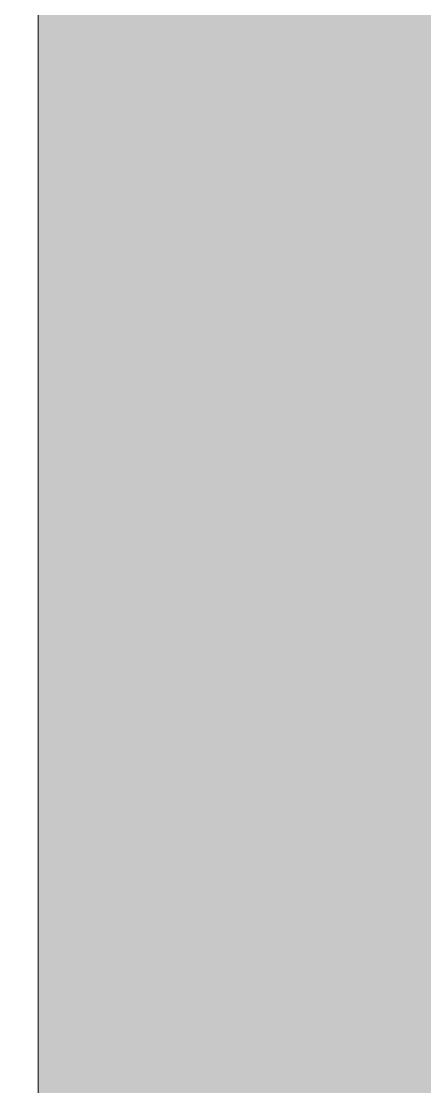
# Model space of a CAD drawing. Header units: inches. Extents: x -1427 to 2274, y -2183 to 260.
# Drawn here: x 218.5 to 269.1, y -1863.4 to -1729.9 of the extents above; entities that cross this region are included whole.
import ezdxf

# ---------------------------------------------------------------- set-up
doc = ezdxf.new("R2010")
doc.units = ezdxf.units.IN
doc.header["$MEASUREMENT"] = 0
doc.layers.add('A-DETL-GENF', color=92, linetype='Continuous', lineweight=9)
doc.layers.add('I-WALL', color=2, linetype='Continuous', lineweight=9)

msp = doc.modelspace()

# ---------------------------------------------------------------- hatches: boundary and pattern name
at = {"layer": 'A-DETL-GENF'}
h = msp.add_hatch(color=9, dxfattribs=at)
h.paths.add_polyline_path([(394.43, -2183.28), (456.38, -2183.28), (492.08, -2147.59), (497.78, -2153.29), (661.21, -2153.29), (661.21, -1616.53), (377.06, -1616.53), (377.06, -1637.37), (353.06, -1637.37), (353.06, -1616.53), (220.65, -1616.53), (220.65, -2113.67), (255.5, -2113.67), (255.5, -2137.69), (249.67, -2143.52), (246.82, -2140.67), (241.01, -2140.67), (241.03, -2142.65), (281.66, -2183.28)], flags=0)
h.paths.add_polyline_path([(502.12, -2142.74), (478.12, -2142.74), (478.12, -2118.74), (502.12, -2118.74), (502.12, -2133.42)], flags=0)
h.paths.add_polyline_path([(-459.11, -1292.13), (661.21, -1292.13), (661.21, -814.79), (-650.51, -814.79), (-650.51, -1292.13)], flags=0)
h.paths.add_polyline_path([(480.93, -854.62), (478.48, -854.62), (478.48, -854.48), (481.06, -854.48), (481.06, -830.73), (502.06, -830.73), (502.06, -830.62), (502.48, -830.62), (502.48, -854.62), (481.06, -854.62)], flags=0)
h.paths.add_polyline_path([(-603.98, -853.79), (-607.26, -853.79), (-607.26, -820.29), (-577.38, -820.29), (-577.38, -853.79), (-580.51, -853.79)], flags=0)
h.paths.add_polyline_path([(224.48, -849.92), (224.48, -826.5), (245.34, -826.5), (245.34, -849.92)], flags=0)
h.paths.add_polyline_path([(-87.41, -845.19), (-110.41, -845.19), (-110.41, -821.69), (-111.33, -821.69), (-111.33, -821.37), (-87.33, -821.37), (-87.33, -821.69), (-87.41, -821.69)], flags=0)
h.paths.add_polyline_path([(-362.15, -844.44), (-362.15, -821.37), (-340.37, -821.37), (-340.37, -844.44)], flags=0)

# ---------------------------------------------------------------- linework, layer by layer
at = {"layer": 'I-WALL', "color": 250, "lineweight": 20}
msp.add_line((220.65, -1657.53), (220.65, -2140.53), dxfattribs=at)

doc.saveas('drawing.dxf')
